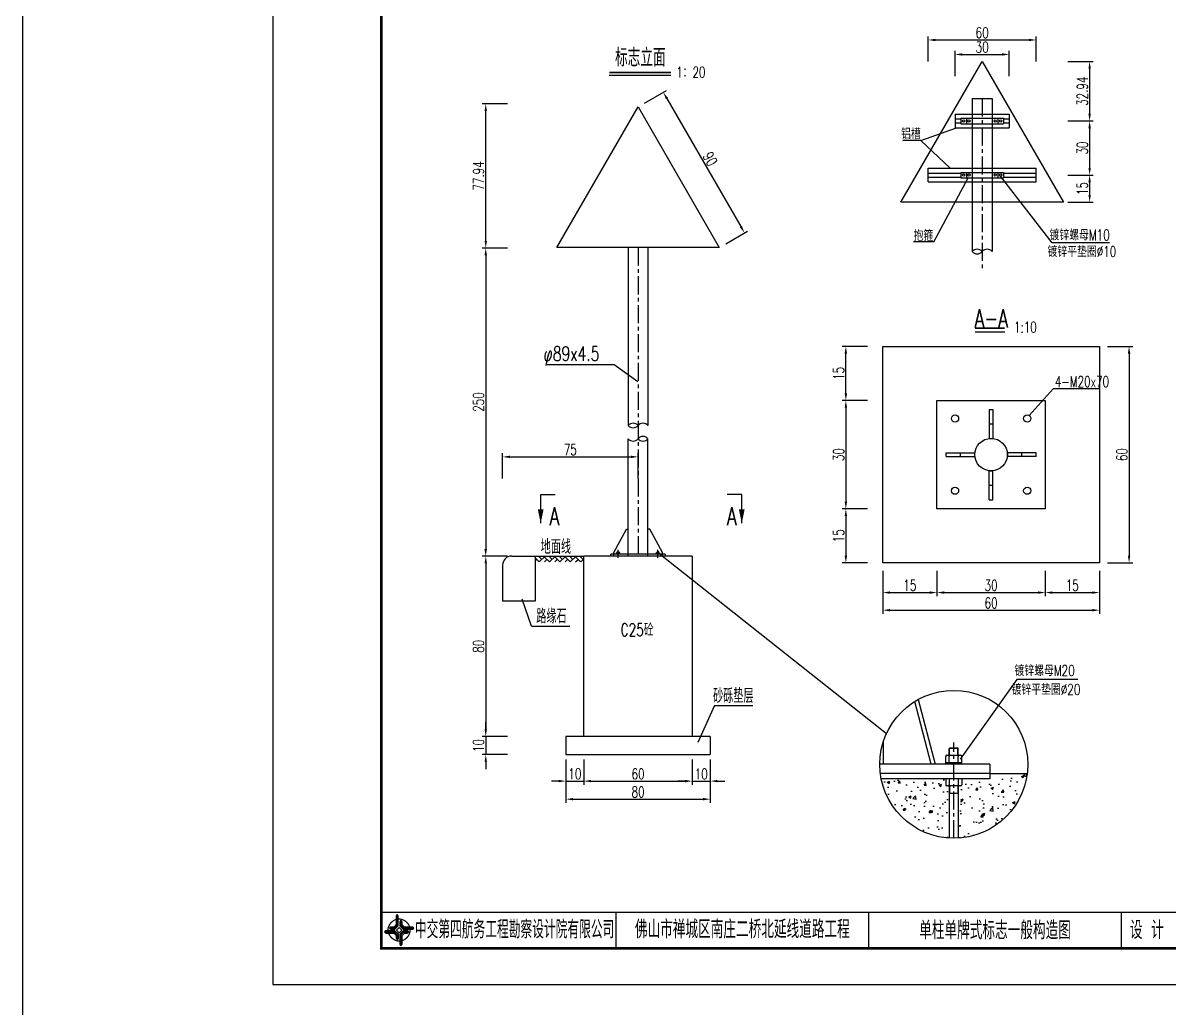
# Model space of a CAD drawing. Extents: x 3598 to 6562, y -9591 to -7828.
# Drawn here: x 3757.4 to 4074.8, y -9347.4 to -9074.4 of the extents above; entities that cross this region are included whole.
import ezdxf
from ezdxf.enums import TextEntityAlignment as Align

# ---------------------------------------------------------------- set-up
doc = ezdxf.new("R2010")
doc.units = 0
doc.header["$LTSCALE"] = 2
doc.header["$PDMODE"] = 32
doc.header["$PDSIZE"] = 0.3
doc.linetypes.add('CENTERX2', pattern=[4, 2.5, -0.5, 0.5, -0.5])
doc.layers.get('0').update_dxf_attribs({"linetype": 'CONTINUOUS'})
doc.layers.get('DEFPOINTS').update_dxf_attribs({"linetype": 'CONTINUOUS'})
for name, color, linetype in [('1', 3, 'CONTINUOUS'), ('3', 3, 'CONTINUOUS'), ('PP-COM', 7, 'CONTINUOUS'), ('中线', 2, 'CENTERX2'), ('图框', 7, 'CONTINUOUS'), ('尺寸', 2, 'CONTINUOUS'), ('尺寸标注', 4, 'CONTINUOUS'), ('文字', 7, 'CONTINUOUS'), ('文字字符', 7, 'CONTINUOUS'), ('文字符号', 2, 'CONTINUOUS'), ('结构', 7, 'CONTINUOUS'), ('结构2', 7, 'CONTINUOUS'), ('结构3', 1, 'CONTINUOUS'), ('钢筋', 1, 'CONTINUOUS')]:
    doc.layers.add(name, color=color, linetype=linetype)
doc.styles.get("Standard").update_dxf_attribs({"font": 'simplex1.shx', "width": 0.7, "bigfont": 'hztxt.shx'})
doc.dimstyles.new('1：10', dxfattribs={"dimtxt": 3, "dimasz": 2, "dimexe": 1, "dimexo": 1, "dimgap": 0.5, "dimtad": 1, "dimrnd": 0.0095, "dimdsep": 46, "dimtxsty": 'Standard', "dimcen": 0.05, "dimclrt": 256, "dimadec": 0, "dimazin": 0, "dimtfac": 1, "dimtix": 1, "dimtmove": 2, "dimatfit": 3, "dimfxl": 0, "dimtolj": 1, "dimtzin": 0, "dimarcsym": 0})
doc.dimstyles.new('1：20', dxfattribs={"dimtxt": 3, "dimasz": 2, "dimexe": 1, "dimexo": 1, "dimgap": 0.5, "dimtad": 1, "dimlfac": 2, "dimrnd": 0.0095, "dimdsep": 46, "dimtxsty": 'Standard', "dimcen": 0.09, "dimadec": 0, "dimazin": 0, "dimtfac": 1, "dimtix": 1, "dimtmove": 2, "dimatfit": 3, "dimfxl": 0, "dimtolj": 1, "dimtzin": 0, "dimarcsym": 0})
doc.dimstyles.new('比例1：200', dxfattribs={"dimtxt": 3, "dimasz": 2, "dimexe": 1, "dimexo": 1, "dimgap": 0.5, "dimtad": 1, "dimlfac": 2, "dimzin": 13, "dimdsep": 46, "dimtxsty": 'Standard', "dimcen": -0.09, "dimclrd": 256, "dimclre": 256, "dimclrt": 256, "dimaunit": 1, "dimadec": 0, "dimazin": 0, "dimtfac": 0.0005, "dimtix": 1, "dimtmove": 2, "dimatfit": 3, "dimfxl": 0, "dimtolj": 1, "dimtzin": 13, "dimarcsym": 0})

# ---------------------------------------------------------------- blocks, each defined once
blk = doc.blocks.new('series')
at = {"width": 0.75}
for tag, height, p in [('页码', 4, (-35, -19)), ('图名', 5, (-220, -282)), ('图号', 5, (-20, -282))]:
    blk.add_attdef(tag, text='', height=height, dxfattribs=at).set_placement(p, align=Align.MIDDLE_CENTER)
blk = doc.blocks.new('tb')
at = {"lineweight": -3}
h = blk.add_hatch(color=256, dxfattribs=at)
h.paths.add_polyline_path([(-1.23, -0.13), (-3.78, -0.14), (-4.14, -0.41), (-1.4, -0.44), (-0.56, -1.24), (-0.54, -2.62), (-0.27, -2.2), (-0.26, -1.06)])
h.paths.add_polyline_path([(0.13, -1.08), (0.14, -3.86), (0.41, -4.26), (0.44, -1.24), (1.25, -0.43), (2.66, -0.43), (2.26, -0.16), (1.07, -0.15)])
h.paths.add_polyline_path([(1.08, 0.3), (3.62, 0.3), (4.02, 0.56), (1.25, 0.57), (0.43, 1.39), (0.43, 2.8), (0.16, 2.41), (0.15, 1.24)])
h.paths.add_polyline_path([(-0.28, 1.21), (-0.28, 3.99), (-0.56, 4.39), (-0.57, 1.41), (-1.38, 0.6), (-2.74, 0.56), (-2.33, 0.3), (-1.2, 0.29)])
for p, q in [((-0.56, 4.39), (-0.57, 1.41)), ((-1.38, 0.6), (-2.74, 0.56)), ((-0.57, 1.41), (-1.38, 0.6)), ((0.43, 2.8), (0.43, 1.39)), ((0.43, 1.39), (1.25, 0.57)), ((1.25, 0.57), (4.02, 0.56)), ((-4.14, -0.41), (-1.4, -0.44)), ((-1.4, -0.44), (-0.56, -1.24)), ((-0.56, -1.24), (-0.54, -2.62)), ((0.41, -4.26), (0.44, -1.24)), ((0.44, -1.24), (1.25, -0.43)), ((1.25, -0.43), (2.66, -0.43))]:
    blk.add_line(p, q, dxfattribs=at)
at = {"lineweight": -3, "const_width": 0.35, "flags": 128}
for points in [[(-0.9, 3.02, 0.324167), (-3.16, -0.14)], [(2.88, 0.92, 0.324403), (-0.24, 3.15)], [(0.75, -2.86, 0.325418), (3.02, 0.26)], [(-2.98, -0.76, 0.322976), (0.14, -2.98)]]:
    blk.add_lwpolyline(points, format="xyb", dxfattribs=at)
at = {"lineweight": -3, "flags": 128}
for points in [[(-0.9, 3.99), (-0.9, 1.58), (-1.53, 0.91), (-2.34, 0.91), (-2.74, 0.56), (-2.33, 0.3), (-1.2, 0.29), (-0.28, 1.21), (-0.28, 3.99), (-0.56, 4.39)], [(-0.04, 0.77), (0.68, 0.04), (-0.04, -0.69), (-0.77, 0.05)], [(3.62, 0.92), (1.43, 0.92), (0.77, 1.54), (0.77, 2.38), (0.43, 2.8), (0.16, 2.41), (0.15, 1.24), (1.08, 0.3), (3.62, 0.3), (4.02, 0.56)], [(-3.73, -0.76), (-1.54, -0.76), (-0.89, -1.39), (-0.89, -2.21), (-0.54, -2.62), (-0.27, -2.2), (-0.26, -1.06), (-1.23, -0.13), (-3.78, -0.14), (-4.14, -0.41)], [(0.75, -3.85), (0.75, -1.43), (1.4, -0.78), (2.26, -0.78), (2.66, -0.43), (2.26, -0.16), (1.07, -0.15), (0.13, -1.08), (0.14, -3.86), (0.41, -4.26)]]:
    blk.add_lwpolyline(points, close=True, dxfattribs=at)
blk = doc.blocks.new('DIM')
blk.add_lwpolyline([(-1, -0.1, 0.2, 0, 0), (0, 0, 0, 0, 0)], format="xyseb")
blk = doc.blocks.new('*D430')
at = {"layer": 'DEFPOINTS', "color": 0, "linetype": 'Continuous'}
for p in [(3885.57, -9096.79), (3925.6, -9096.79), (3925.6, -9136.79)]:
    blk.add_point(p, dxfattribs=at)
at = {"layer": '尺寸标注', "color": 0, "linetype": 'Continuous', "lineweight": -2}
for p, q in [((3891.57, -9096.79), (3884.57, -9096.79)), ((3885.57, -9134.79), (3885.57, -9098.79)), ((3891.57, -9136.79), (3884.57, -9136.79))]:
    blk.add_line(p, q, dxfattribs=at)
at = {"layer": '尺寸标注', "color": 0, "linetype": 'Continuous'}
for points in [[(3885.24, -9098.79), (3885.9, -9098.79), (3885.57, -9096.79)], [(3885.24, -9134.79), (3885.9, -9134.79), (3885.57, -9136.79)]]:
    blk.add_solid(points, dxfattribs=at)
at = {"layer": '尺寸标注', "color": 0, "linetype": 'Continuous', "insert": (3883.57, -9116.79), "char_height": 3, "attachment_point": 5, "rotation": 90}
blk.add_mtext('\\A1;77.94', dxfattribs=at)
blk = doc.blocks.new('*D431')
at = {"layer": 'DEFPOINTS', "color": 0, "linetype": 'Continuous'}
for p in [(3925.6, -9136.79), (3885.57, -9222.12), (3925.6, -9222.12)]:
    blk.add_point(p, dxfattribs=at)
at = {"layer": '尺寸标注', "color": 0, "linetype": 'Continuous', "lineweight": -2}
for p, q in [((3891.57, -9136.79), (3884.57, -9136.79)), ((3885.57, -9138.79), (3885.57, -9220.12)), ((3891.57, -9222.12), (3884.57, -9222.12))]:
    blk.add_line(p, q, dxfattribs=at)
at = {"layer": '尺寸标注', "color": 0, "linetype": 'Continuous'}
for points in [[(3885.24, -9138.79), (3885.9, -9138.79), (3885.57, -9136.79)], [(3885.24, -9220.12), (3885.9, -9220.12), (3885.57, -9222.12)]]:
    blk.add_solid(points, dxfattribs=at)
at = {"layer": '尺寸标注', "color": 0, "linetype": 'Continuous', "insert": (3883.57, -9179.45), "char_height": 3, "attachment_point": 5, "rotation": 90}
blk.add_mtext('\\A1;250', dxfattribs=at)
blk = doc.blocks.new('*D432')
at = {"layer": 'DEFPOINTS', "color": 0, "linetype": 'Continuous'}
for p in [(3910.6, -9222.12), (3885.57, -9272.12), (3910.6, -9272.12)]:
    blk.add_point(p, dxfattribs=at)
at = {"layer": '尺寸标注', "color": 0, "linetype": 'Continuous', "lineweight": -2}
for p, q in [((3891.57, -9222.12), (3884.57, -9222.12)), ((3885.57, -9224.12), (3885.57, -9270.12)), ((3891.57, -9272.12), (3884.57, -9272.12))]:
    blk.add_line(p, q, dxfattribs=at)
at = {"layer": '尺寸标注', "color": 0, "linetype": 'Continuous'}
for points in [[(3885.24, -9224.12), (3885.9, -9224.12), (3885.57, -9222.12)], [(3885.24, -9270.12), (3885.9, -9270.12), (3885.57, -9272.12)]]:
    blk.add_solid(points, dxfattribs=at)
at = {"layer": '尺寸标注', "color": 0, "linetype": 'Continuous', "insert": (3883.57, -9247.12), "char_height": 3, "attachment_point": 5, "rotation": 90}
blk.add_mtext('\\A1;80', dxfattribs=at)
blk = doc.blocks.new('*D433')
at = {"layer": 'DEFPOINTS', "color": 0, "linetype": 'Continuous'}
for p in [(3905.6, -9272.12), (3885.57, -9277.12), (3905.6, -9277.12)]:
    blk.add_point(p, dxfattribs=at)
at = {"layer": '尺寸标注', "color": 0, "linetype": 'Continuous', "lineweight": -2}
for p, q in [((3885.57, -9270.12), (3885.57, -9268.12)), ((3891.57, -9272.12), (3884.57, -9272.12)), ((3885.57, -9272.12), (3885.57, -9277.12)), ((3891.57, -9277.12), (3884.57, -9277.12)), ((3885.57, -9279.12), (3885.57, -9281.12))]:
    blk.add_line(p, q, dxfattribs=at)
at = {"layer": '尺寸标注', "color": 0, "linetype": 'Continuous'}
for points in [[(3885.24, -9270.12), (3885.9, -9270.12), (3885.57, -9272.12)], [(3885.24, -9279.12), (3885.9, -9279.12), (3885.57, -9277.12)]]:
    blk.add_solid(points, dxfattribs=at)
at = {"layer": '尺寸标注', "color": 0, "linetype": 'Continuous', "insert": (3883.57, -9274.62), "char_height": 3, "attachment_point": 5, "rotation": 90}
blk.add_mtext('\\A1;10', dxfattribs=at)
blk = doc.blocks.new('*D434')
at = {"layer": 'DEFPOINTS', "color": 0, "linetype": 'Continuous'}
for p in [(3912.75, -9272.12), (3942.75, -9272.12), (3942.75, -9284.48)]:
    blk.add_point(p, dxfattribs=at)
at = {"layer": '尺寸标注', "color": 0, "linetype": 'Continuous', "lineweight": -2}
for p, q in [((3912.75, -9278.48), (3912.75, -9285.48)), ((3942.75, -9278.48), (3942.75, -9285.48)), ((3914.75, -9284.48), (3940.75, -9284.48))]:
    blk.add_line(p, q, dxfattribs=at)
at = {"layer": '尺寸标注', "color": 0, "linetype": 'Continuous'}
for points in [[(3914.75, -9284.14), (3914.75, -9284.81), (3912.75, -9284.48)], [(3940.75, -9284.14), (3940.75, -9284.81), (3942.75, -9284.48)]]:
    blk.add_solid(points, dxfattribs=at)
at = {"layer": '尺寸标注', "color": 0, "linetype": 'Continuous', "insert": (3927.75, -9282.48), "char_height": 3, "attachment_point": 5}
blk.add_mtext('\\A1;60', dxfattribs=at)
blk = doc.blocks.new('*D435')
at = {"layer": 'DEFPOINTS', "color": 0, "linetype": 'Continuous'}
for p in [(3907.75, -9272.12), (3912.75, -9272.12), (3912.75, -9284.47)]:
    blk.add_point(p, dxfattribs=at)
at = {"layer": '尺寸标注', "color": 0, "linetype": 'Continuous', "lineweight": -2}
for p, q in [((3907.75, -9278.47), (3907.75, -9285.47)), ((3912.75, -9278.47), (3912.75, -9285.47)), ((3905.75, -9284.47), (3903.75, -9284.47)), ((3907.75, -9284.47), (3912.75, -9284.47)), ((3914.75, -9284.47), (3916.75, -9284.47))]:
    blk.add_line(p, q, dxfattribs=at)
at = {"layer": '尺寸标注', "color": 0, "linetype": 'Continuous'}
for points in [[(3905.75, -9284.14), (3905.75, -9284.8), (3907.75, -9284.47)], [(3914.75, -9284.14), (3914.75, -9284.8), (3912.75, -9284.47)]]:
    blk.add_solid(points, dxfattribs=at)
at = {"layer": '尺寸标注', "color": 0, "linetype": 'Continuous', "insert": (3910.25, -9282.47), "char_height": 3, "attachment_point": 5}
blk.add_mtext('\\A1;10', dxfattribs=at)
blk = doc.blocks.new('*D436')
at = {"layer": 'DEFPOINTS', "color": 0, "linetype": 'Continuous'}
for p in [(3942.75, -9272.12), (3947.75, -9272.12), (3947.75, -9284.48)]:
    blk.add_point(p, dxfattribs=at)
at = {"layer": '尺寸标注', "color": 0, "linetype": 'Continuous', "lineweight": -2}
for p, q in [((3942.75, -9278.48), (3942.75, -9285.48)), ((3947.75, -9278.48), (3947.75, -9285.48)), ((3940.75, -9284.48), (3938.75, -9284.48)), ((3942.75, -9284.48), (3947.75, -9284.48)), ((3949.75, -9284.48), (3951.75, -9284.48))]:
    blk.add_line(p, q, dxfattribs=at)
at = {"layer": '尺寸标注', "color": 0, "linetype": 'Continuous'}
for points in [[(3940.75, -9284.14), (3940.75, -9284.81), (3942.75, -9284.48)], [(3949.75, -9284.14), (3949.75, -9284.81), (3947.75, -9284.48)]]:
    blk.add_solid(points, dxfattribs=at)
at = {"layer": '尺寸标注', "color": 0, "linetype": 'Continuous', "insert": (3945.25, -9282.48), "char_height": 3, "attachment_point": 5}
blk.add_mtext('\\A1;10', dxfattribs=at)
blk = doc.blocks.new('*D437')
at = {"layer": 'DEFPOINTS', "color": 0, "linetype": 'Continuous'}
for p in [(3907.75, -9277.12), (3947.75, -9277.12), (3947.75, -9289.48)]:
    blk.add_point(p, dxfattribs=at)
at = {"layer": '尺寸标注', "color": 0, "linetype": 'Continuous', "lineweight": -2}
for p, q in [((3907.75, -9283.48), (3907.75, -9290.48)), ((3947.75, -9283.48), (3947.75, -9290.48)), ((3909.75, -9289.48), (3945.75, -9289.48))]:
    blk.add_line(p, q, dxfattribs=at)
at = {"layer": '尺寸标注', "color": 0, "linetype": 'Continuous'}
for points in [[(3909.75, -9289.15), (3909.75, -9289.81), (3907.75, -9289.48)], [(3945.75, -9289.15), (3945.75, -9289.81), (3947.75, -9289.48)]]:
    blk.add_solid(points, dxfattribs=at)
at = {"layer": '尺寸标注', "color": 0, "linetype": 'Continuous', "insert": (3927.75, -9287.48), "char_height": 3, "attachment_point": 5}
blk.add_mtext('\\A1;80', dxfattribs=at)
blk = doc.blocks.new('*D438')
at = {"layer": 'DEFPOINTS', "color": 0, "linetype": 'Continuous'}
for p in [(3927.75, -9097.63), (3957.23, -9132.57), (3950.25, -9136.6)]:
    blk.add_point(p, dxfattribs=at)
at = {"layer": '尺寸标注', "color": 0, "linetype": 'Continuous', "lineweight": -2}
for p, q in [((3929.54, -9096.6), (3935.6, -9093.1)), ((3935.73, -9095.33), (3956.23, -9130.84)), ((3952.04, -9135.57), (3958.1, -9132.07))]:
    blk.add_line(p, q, dxfattribs=at)
at = {"layer": '尺寸标注', "color": 0, "linetype": 'Continuous'}
for points in [[(3936.02, -9095.16), (3935.45, -9095.5), (3934.73, -9093.6)], [(3956.52, -9130.67), (3955.95, -9131), (3957.23, -9132.57)]]:
    blk.add_solid(points, dxfattribs=at)
at = {"layer": '尺寸标注', "color": 0, "linetype": 'Continuous', "insert": (3947.72, -9112.08), "char_height": 3, "attachment_point": 5, "rotation": 300}
blk.add_mtext('\\A1;90', dxfattribs=at)
blk = doc.blocks.new('*D439')
at = {"layer": 'DEFPOINTS', "color": 0, "linetype": 'Continuous'}
for p in [(4030.56, -9083.12), (4015.56, -9099.66), (4030.56, -9099.66)]:
    blk.add_point(p, dxfattribs=at)
at = {"layer": '尺寸标注', "color": 0, "linetype": 'Continuous', "lineweight": -2}
for p, q in [((4015.56, -9089.12), (4015.56, -9082.12)), ((4030.56, -9089.12), (4030.56, -9082.12)), ((4017.56, -9083.12), (4028.56, -9083.12))]:
    blk.add_line(p, q, dxfattribs=at)
at = {"layer": '尺寸标注', "color": 0, "linetype": 'Continuous'}
for points in [[(4017.56, -9082.79), (4017.56, -9083.45), (4015.56, -9083.12)], [(4028.56, -9082.79), (4028.56, -9083.45), (4030.56, -9083.12)]]:
    blk.add_solid(points, dxfattribs=at)
at = {"layer": '尺寸标注', "color": 0, "linetype": 'Continuous', "insert": (4023.06, -9081.12), "char_height": 3, "attachment_point": 5}
blk.add_mtext('\\A1;30', dxfattribs=at)
blk = doc.blocks.new('*D440')
at = {"layer": 'DEFPOINTS', "color": 0, "linetype": 'Continuous'}
for p in [(4038.06, -9079.11), (4008.06, -9114.66), (4038.06, -9114.66)]:
    blk.add_point(p, dxfattribs=at)
at = {"layer": '尺寸标注', "color": 0, "linetype": 'Continuous', "lineweight": -2}
for p, q in [((4008.06, -9085.11), (4008.06, -9078.11)), ((4010.06, -9079.11), (4036.06, -9079.11)), ((4038.06, -9085.11), (4038.06, -9078.11))]:
    blk.add_line(p, q, dxfattribs=at)
at = {"layer": '尺寸标注', "color": 0, "linetype": 'Continuous'}
for points in [[(4010.06, -9078.78), (4010.06, -9079.44), (4008.06, -9079.11)], [(4036.06, -9078.78), (4036.06, -9079.44), (4038.06, -9079.11)]]:
    blk.add_solid(points, dxfattribs=at)
at = {"layer": '尺寸标注', "color": 0, "linetype": 'Continuous', "insert": (4023.06, -9077.11), "char_height": 3, "attachment_point": 5}
blk.add_mtext('\\A1;60', dxfattribs=at)
blk = doc.blocks.new('*D441')
at = {"layer": 'DEFPOINTS', "color": 0, "linetype": 'Continuous'}
for p in [(4023.06, -9085.08), (4023.06, -9101.55), (4052.82, -9101.55)]:
    blk.add_point(p, dxfattribs=at)
at = {"layer": '尺寸标注', "color": 0, "linetype": 'Continuous', "lineweight": -2}
for p, q in [((4046.82, -9085.08), (4053.82, -9085.08)), ((4052.82, -9087.08), (4052.82, -9099.55)), ((4046.82, -9101.55), (4053.82, -9101.55))]:
    blk.add_line(p, q, dxfattribs=at)
at = {"layer": '尺寸标注', "color": 0, "linetype": 'Continuous'}
for points in [[(4052.49, -9087.08), (4053.16, -9087.08), (4052.82, -9085.08)], [(4052.49, -9099.55), (4053.16, -9099.55), (4052.82, -9101.55)]]:
    blk.add_solid(points, dxfattribs=at)
at = {"layer": '尺寸标注', "color": 0, "linetype": 'Continuous', "insert": (4050.82, -9093.32), "char_height": 3, "attachment_point": 5, "rotation": 90}
blk.add_mtext('\\A1;32.94', dxfattribs=at)
blk = doc.blocks.new('*D442')
at = {"layer": 'DEFPOINTS', "color": 0, "linetype": 'Continuous'}
for p in [(4045.56, -9101.55), (4045.56, -9116.55), (4052.82, -9116.55)]:
    blk.add_point(p, dxfattribs=at)
at = {"layer": '尺寸标注', "color": 0, "linetype": 'Continuous', "lineweight": -2}
for p, q in [((4046.82, -9101.55), (4053.82, -9101.55)), ((4052.82, -9103.55), (4052.82, -9114.55)), ((4046.82, -9116.55), (4053.82, -9116.55))]:
    blk.add_line(p, q, dxfattribs=at)
at = {"layer": '尺寸标注', "color": 0, "linetype": 'Continuous'}
for points in [[(4052.49, -9103.55), (4053.16, -9103.55), (4052.82, -9101.55)], [(4052.49, -9114.55), (4053.16, -9114.55), (4052.82, -9116.55)]]:
    blk.add_solid(points, dxfattribs=at)
at = {"layer": '尺寸标注', "color": 0, "linetype": 'Continuous', "insert": (4050.82, -9109.05), "char_height": 3, "attachment_point": 5, "rotation": 90}
blk.add_mtext('\\A1;30', dxfattribs=at)
blk = doc.blocks.new('*D443')
at = {"layer": 'DEFPOINTS', "color": 0, "linetype": 'Continuous'}
for p in [(4045.56, -9116.55), (4045.56, -9124.05), (4052.82, -9124.05)]:
    blk.add_point(p, dxfattribs=at)
at = {"layer": '尺寸标注', "color": 0, "linetype": 'Continuous', "lineweight": -2}
for p, q in [((4046.82, -9116.55), (4053.82, -9116.55)), ((4052.82, -9118.55), (4052.82, -9122.05)), ((4046.82, -9124.05), (4053.82, -9124.05))]:
    blk.add_line(p, q, dxfattribs=at)
at = {"layer": '尺寸标注', "color": 0, "linetype": 'Continuous'}
for points in [[(4052.49, -9118.55), (4053.16, -9118.55), (4052.82, -9116.55)], [(4052.49, -9122.05), (4053.16, -9122.05), (4052.82, -9124.05)]]:
    blk.add_solid(points, dxfattribs=at)
at = {"layer": '尺寸标注', "color": 0, "linetype": 'Continuous', "insert": (4050.82, -9120.3), "char_height": 3, "attachment_point": 5, "rotation": 90}
blk.add_mtext('\\A1;15', dxfattribs=at)
blk = doc.blocks.new('*D444')
at = {"layer": 'DEFPOINTS', "color": 0, "linetype": 'Continuous'}
for p in [(3985.31, -9164.01), (4010.54, -9164.01), (4010.54, -9179.01)]:
    blk.add_point(p, dxfattribs=at)
at = {"layer": '尺寸标注', "color": 0, "linetype": 'Continuous', "lineweight": -2}
for p, q in [((3991.31, -9164.01), (3984.31, -9164.01)), ((3985.31, -9177.01), (3985.31, -9166.01)), ((3991.31, -9179.01), (3984.31, -9179.01))]:
    blk.add_line(p, q, dxfattribs=at)
at = {"layer": '尺寸标注', "color": 0, "linetype": 'Continuous'}
for points in [[(3984.97, -9166.01), (3985.64, -9166.01), (3985.31, -9164.01)], [(3984.97, -9177.01), (3985.64, -9177.01), (3985.31, -9179.01)]]:
    blk.add_solid(points, dxfattribs=at)
at = {"layer": '尺寸标注', "linetype": 'Continuous', "insert": (3983.31, -9171.51), "char_height": 3, "attachment_point": 5, "rotation": 90}
blk.add_mtext('\\A1;15', dxfattribs=at)
blk = doc.blocks.new('*D445')
at = {"layer": 'DEFPOINTS', "color": 0, "linetype": 'Continuous'}
for p in [(4010.54, -9179.01), (3985.31, -9209.01), (4010.54, -9209.01)]:
    blk.add_point(p, dxfattribs=at)
at = {"layer": '尺寸标注', "color": 0, "linetype": 'Continuous', "lineweight": -2}
for p, q in [((3991.31, -9179.01), (3984.31, -9179.01)), ((3985.31, -9181.01), (3985.31, -9207.01)), ((3991.31, -9209.01), (3984.31, -9209.01))]:
    blk.add_line(p, q, dxfattribs=at)
at = {"layer": '尺寸标注', "color": 0, "linetype": 'Continuous'}
for points in [[(3984.97, -9181.01), (3985.64, -9181.01), (3985.31, -9179.01)], [(3984.97, -9207.01), (3985.64, -9207.01), (3985.31, -9209.01)]]:
    blk.add_solid(points, dxfattribs=at)
at = {"layer": '尺寸标注', "linetype": 'Continuous', "insert": (3983.31, -9194.01), "char_height": 3, "attachment_point": 5, "rotation": 90}
blk.add_mtext('\\A1;30', dxfattribs=at)
blk = doc.blocks.new('*D446')
at = {"layer": 'DEFPOINTS', "color": 0, "linetype": 'Continuous'}
for p in [(4010.54, -9209.01), (3985.31, -9224.01), (4010.54, -9224.01)]:
    blk.add_point(p, dxfattribs=at)
at = {"layer": '尺寸标注', "color": 0, "linetype": 'Continuous', "lineweight": -2}
for p, q in [((3991.31, -9209.01), (3984.31, -9209.01)), ((3985.31, -9211.01), (3985.31, -9222.01)), ((3991.31, -9224.01), (3984.31, -9224.01))]:
    blk.add_line(p, q, dxfattribs=at)
at = {"layer": '尺寸标注', "color": 0, "linetype": 'Continuous'}
for points in [[(3984.97, -9211.01), (3985.64, -9211.01), (3985.31, -9209.01)], [(3984.97, -9222.01), (3985.64, -9222.01), (3985.31, -9224.01)]]:
    blk.add_solid(points, dxfattribs=at)
at = {"layer": '尺寸标注', "linetype": 'Continuous', "insert": (3983.31, -9216.51), "char_height": 3, "attachment_point": 5, "rotation": 90}
blk.add_mtext('\\A1;15', dxfattribs=at)
blk = doc.blocks.new('*D447')
at = {"layer": 'DEFPOINTS', "color": 0, "linetype": 'Continuous'}
for p in [(4055.54, -9164.01), (4055.54, -9224.01), (4063.75, -9224.01)]:
    blk.add_point(p, dxfattribs=at)
at = {"layer": '尺寸标注', "color": 0, "linetype": 'Continuous', "lineweight": -2}
for p, q in [((4057.75, -9164.01), (4064.75, -9164.01)), ((4063.75, -9166.01), (4063.75, -9222.01)), ((4057.75, -9224.01), (4064.75, -9224.01))]:
    blk.add_line(p, q, dxfattribs=at)
at = {"layer": '尺寸标注', "color": 0, "linetype": 'Continuous'}
for points in [[(4063.42, -9166.01), (4064.09, -9166.01), (4063.75, -9164.01)], [(4063.42, -9222.01), (4064.09, -9222.01), (4063.75, -9224.01)]]:
    blk.add_solid(points, dxfattribs=at)
at = {"layer": '尺寸标注', "linetype": 'Continuous', "insert": (4061.75, -9194.01), "char_height": 3, "attachment_point": 5, "rotation": 90}
blk.add_mtext('\\A1;60', dxfattribs=at)
blk = doc.blocks.new('*D448')
at = {"layer": 'DEFPOINTS', "color": 0, "linetype": 'Continuous'}
for p in [(4010.54, -9209.01), (3995.54, -9224.01), (4010.54, -9232.23)]:
    blk.add_point(p, dxfattribs=at)
at = {"layer": '尺寸标注', "color": 0, "linetype": 'Continuous', "lineweight": -2}
for p, q in [((3995.54, -9226.23), (3995.54, -9233.23)), ((4010.54, -9226.23), (4010.54, -9233.23)), ((3997.54, -9232.23), (4008.54, -9232.23))]:
    blk.add_line(p, q, dxfattribs=at)
at = {"layer": '尺寸标注', "color": 0, "linetype": 'Continuous'}
for points in [[(3997.54, -9231.9), (3997.54, -9232.57), (3995.54, -9232.23)], [(4008.54, -9231.9), (4008.54, -9232.57), (4010.54, -9232.23)]]:
    blk.add_solid(points, dxfattribs=at)
at = {"layer": '尺寸标注', "linetype": 'Continuous', "insert": (4003.04, -9230.23), "char_height": 3, "attachment_point": 5}
blk.add_mtext('\\A1;15', dxfattribs=at)
blk = doc.blocks.new('*D449')
at = {"layer": 'DEFPOINTS', "color": 0, "linetype": 'Continuous'}
for p in [(4010.54, -9209.01), (4040.54, -9209.01), (4040.54, -9232.23)]:
    blk.add_point(p, dxfattribs=at)
at = {"layer": '尺寸标注', "color": 0, "linetype": 'Continuous', "lineweight": -2}
for p, q in [((4010.54, -9226.23), (4010.54, -9233.23)), ((4040.54, -9226.23), (4040.54, -9233.23)), ((4012.54, -9232.23), (4038.54, -9232.23))]:
    blk.add_line(p, q, dxfattribs=at)
at = {"layer": '尺寸标注', "color": 0, "linetype": 'Continuous'}
for points in [[(4012.54, -9231.9), (4012.54, -9232.57), (4010.54, -9232.23)], [(4038.54, -9231.9), (4038.54, -9232.57), (4040.54, -9232.23)]]:
    blk.add_solid(points, dxfattribs=at)
at = {"layer": '尺寸标注', "linetype": 'Continuous', "insert": (4025.54, -9230.23), "char_height": 3, "attachment_point": 5}
blk.add_mtext('\\A1;30', dxfattribs=at)
blk = doc.blocks.new('*D450')
at = {"layer": 'DEFPOINTS', "color": 0, "linetype": 'Continuous'}
for p in [(4040.54, -9209.01), (4055.54, -9209.01), (4055.54, -9232.23)]:
    blk.add_point(p, dxfattribs=at)
at = {"layer": '尺寸标注', "color": 0, "linetype": 'Continuous', "lineweight": -2}
for p, q in [((4040.54, -9226.23), (4040.54, -9233.23)), ((4055.54, -9226.23), (4055.54, -9233.23)), ((4042.54, -9232.23), (4053.54, -9232.23))]:
    blk.add_line(p, q, dxfattribs=at)
at = {"layer": '尺寸标注', "color": 0, "linetype": 'Continuous'}
for points in [[(4042.54, -9231.9), (4042.54, -9232.57), (4040.54, -9232.23)], [(4053.54, -9231.9), (4053.54, -9232.57), (4055.54, -9232.23)]]:
    blk.add_solid(points, dxfattribs=at)
at = {"layer": '尺寸标注', "linetype": 'Continuous', "insert": (4048.04, -9230.23), "char_height": 3, "attachment_point": 5}
blk.add_mtext('\\A1;15', dxfattribs=at)
blk = doc.blocks.new('*D451')
at = {"layer": 'DEFPOINTS', "color": 0, "linetype": 'Continuous'}
for p in [(3995.54, -9224.01), (4055.54, -9224.01), (4055.54, -9237.12)]:
    blk.add_point(p, dxfattribs=at)
at = {"layer": '尺寸标注', "color": 0, "linetype": 'Continuous', "lineweight": -2}
for p, q in [((3995.54, -9231.12), (3995.54, -9238.12)), ((4055.54, -9231.12), (4055.54, -9238.12)), ((3997.54, -9237.12), (4053.54, -9237.12))]:
    blk.add_line(p, q, dxfattribs=at)
at = {"layer": '尺寸标注', "color": 0, "linetype": 'Continuous'}
for points in [[(3997.54, -9236.78), (3997.54, -9237.45), (3995.54, -9237.12)], [(4053.54, -9236.78), (4053.54, -9237.45), (4055.54, -9237.12)]]:
    blk.add_solid(points, dxfattribs=at)
at = {"layer": '尺寸标注', "linetype": 'Continuous', "insert": (4025.54, -9235.12), "char_height": 3, "attachment_point": 5}
blk.add_mtext('\\A1;60', dxfattribs=at)
blk = doc.blocks.new('*D411')
at = {"layer": 'DEFPOINTS', "color": 0, "linetype": 'Continuous'}
for p in [(3927.75, -9194.63), (5311.23, -9206.1), (5343.1, -9206.1), (3890.25, -9207.12), (3927.75, -9207.12), (5311.23, -9226.1)]:
    blk.add_point(p, dxfattribs=at)
at = {"layer": '尺寸标注', "linetype": 'Continuous', "lineweight": -2}
for p, q in [((3890.25, -9200.63), (3890.25, -9193.63)), ((3892.25, -9194.63), (3925.75, -9194.63)), ((3927.75, -9200.63), (3927.75, -9193.63)), ((5337.1, -9206.1), (5344.1, -9206.1)), ((5343.1, -9224.1), (5343.1, -9208.1)), ((5337.1, -9226.1), (5344.1, -9226.1))]:
    blk.add_line(p, q, dxfattribs=at)
at = {"layer": '尺寸标注', "linetype": 'Continuous'}
for points in [[(3892.25, -9194.29), (3892.25, -9194.96), (3890.25, -9194.63)], [(3925.75, -9194.29), (3925.75, -9194.96), (3927.75, -9194.63)], [(5342.76, -9208.1), (5343.43, -9208.1), (5343.1, -9206.1)], [(5342.76, -9224.1), (5343.43, -9224.1), (5343.1, -9226.1)]]:
    blk.add_solid(points, dxfattribs=at)
at = {"layer": '尺寸标注', "linetype": 'Continuous', "insert": (3909, -9192.63), "char_height": 3, "attachment_point": 5}
blk.add_mtext('\\A1;75', dxfattribs=at)
at = {"layer": '尺寸标注', "linetype": 'Continuous', "insert": (5341.1, -9216.1), "char_height": 3, "attachment_point": 5, "rotation": 90}
blk.add_mtext('\\A1;40', dxfattribs=at)
blk = doc.blocks.new('123')
at = {"layer": '图框'}
blk.add_lwpolyline([(4246.63, -9340.83), (4246.63, -9043.83), (3826.63, -9043.83), (3826.63, -9340.83)], close=True, dxfattribs=at)

msp = doc.modelspace()

# ---------------------------------------------------------------- hatches: boundary and pattern name
at = {"layer": '尺寸标注', "linetype": 'Continuous'}
h = msp.add_hatch(dxfattribs=at)
h.set_pattern_fill('AR-HBONE', color=8, scale=0.01, style=0)
h.set_pattern_definition([(45, (-1266.5317, 9.39), (1e-16, 1.43684098), [3.048, -1.016]), (135, (-1265.8133, 10.1084), (1e-16, 1.43684098), [3.048, -1.016])])
h.paths.add_polyline_path([(3899.2492, -9222.1188), (3899.2492, -9223.7362), (3912.7492, -9223.7362), (3912.7492, -9222.1188)])
at = {"layer": '尺寸标注'}
h = msp.add_hatch(dxfattribs=at)
h.set_pattern_fill('AR-CONC', color=256, style=0)
h.set_pattern_definition([(50, (2171.902, -9398.897), (7.172602, -0.627521), [0.75, -8.25]), (355, (2171.902, -9398.897), (-1.387513, 7.52192), [0.6, -6.6]), (100.4514, (2172.5, -9398.949), (5.785094, 6.894395), [0.637402, -7.01142]), (46.1842, (2171.902, -9396.897), (10.67241, -1.65519), [1.125, -12.375]), (96.6356, (2172.791, -9397.035), (9.346627, 9.74118), [0.9561, -10.51713]), (351.1842, (2171.902, -9396.897), (9.34662, 9.741186), [0.9, -9.9]), (21, (2172.902, -9397.397), (5.96907, -4.026189), [0.75, -8.25]), (326, (2172.902, -9397.397), (2.433153, 7.2515), [0.6, -6.6]), (71.4514, (2173.3995, -9397.7325), (8.402226, 3.225305), [0.637402, -7.01142]), (37.5, (2171.902, -9398.897), (0.1215986, 3.3289385), [0, -6.52, 0, -6.7, 0, -6.625]), (7.5, (2171.902, -9398.897), (2.6306954, 3.944117), [0, -3.82, 0, -6.37, 0, -2.525]), (327.5, (2169.672, -9398.897), (5.3382244, -0.2255487), [0, -2.5, 0, -7.8, 0, -10.35]), (317.5, (2168.672, -9398.897), (5.831862, 1.00105), [0, -3.25, 0, -5.18, 0, -7.35])])
h.paths.add_polyline_path([(3995.1005, -9283.8211, 0.34067024), (4013.9529, -9300.2794), (4013.9529, -9285.8211), (4013.2529, -9285.8211, -0.41421356), (4012.9529, -9285.5211), (4012.9529, -9283.8211)])
h.paths.add_polyline_path([(4017.4529, -9283.8211), (4017.4529, -9285.5211, -0.41421356), (4017.1529, -9285.8211), (4016.4529, -9285.8211), (4016.4529, -9300.2794, 0.36148997), (4035.5463, -9282.3211), (4025.2029, -9282.3211), (4025.2029, -9283.8211)])

# ---------------------------------------------------------------- linework, layer by layer
at = {"color": 7, "linetype": 'Continuous'}
for p, q in [((4025.0441, -9181.5054), (4026.0441, -9181.5054)), ((4025.0441, -9181.5054), (4025.0441, -9189.5054)), ((4026.0441, -9181.5054), (4026.0441, -9189.5054)), ((4025.0441, -9185.5054), (4026.0441, -9185.5054)), ((4025.0441, -9189.5054), (4026.0441, -9189.5054)), ((4013.0441, -9194.5054), (4013.0441, -9193.5054)), ((4013.0441, -9193.5054), (4021.0441, -9193.5054)), ((4017.0441, -9194.5054), (4017.0441, -9193.5054)), ((4021.0441, -9194.5054), (4021.0441, -9193.5054)), ((4030.0441, -9194.5054), (4030.0441, -9193.5054)), ((4038.0441, -9193.5054), (4030.0441, -9193.5054)), ((4034.0441, -9194.5054), (4034.0441, -9193.5054)), ((4038.0441, -9194.5054), (4038.0441, -9193.5054)), ((4013.0441, -9194.5054), (4021.0441, -9194.5054)), ((4038.0441, -9194.5054), (4030.0441, -9194.5054)), ((4025.0441, -9198.5054), (4026.0441, -9198.5054)), ((4025.0441, -9206.5054), (4025.0441, -9198.5054)), ((4026.0441, -9206.5054), (4026.0441, -9198.5054)), ((4025.0441, -9202.5054), (4026.0441, -9202.5054)), ((4025.0441, -9206.5054), (4026.0441, -9206.5054))]:
    msp.add_line(p, q, dxfattribs=at)
for p, q in [((3921.7992, -9221.6188), (3921.7992, -9221.2188)), ((3921.9992, -9221.5188), (3921.9992, -9220.9188)), ((3922.4992, -9221.5188), (3922.4992, -9220.9188)), ((3922.6992, -9221.6188), (3922.6992, -9221.2188)), ((3932.7992, -9221.6188), (3932.7992, -9221.2188)), ((3932.9992, -9221.5188), (3932.9992, -9220.9188)), ((3933.4992, -9221.5188), (3933.4992, -9220.9188)), ((3933.6992, -9221.6188), (3933.6992, -9221.2188))]:
    msp.add_line(p, q)
msp.add_circle((4025.5441, -9194.0054), 4.5, dxfattribs=at)
at = {"layer": '1', "color": 1, "linetype": 'Continuous'}
for p, q in [((3892.7492, -9222.1188), (3899.2492, -9222.1188)), ((3899.2492, -9222.1188), (3899.2492, -9234.6188)), ((3890.2492, -9224.6188), (3890.2492, -9234.6188)), ((3899.2492, -9234.6188), (3890.2492, -9234.6188))]:
    msp.add_line(p, q, dxfattribs=at)
msp.add_arc((3892.7492, -9224.6188), 2.5, 90, 180, dxfattribs=at)
at = {"layer": 'PP-COM'}
for centre in [(4015.5441, -9184.0054), (4035.5441, -9184.0054), (4015.5441, -9204.0054), (4035.5441, -9204.0054)]:
    msp.add_circle(centre, 1, dxfattribs=at)
at = {"layer": '中线'}
for p, q in [((4023.0604, -9095.3544), (4023.0604, -9142.6467)), ((3927.7492, -9136.6006), (3927.7492, -9222.1188)), ((3922.2492, -9222.6188), (3922.2492, -9220.4188)), ((3933.2492, -9222.6188), (3933.2492, -9220.4188)), ((4015.2029, -9300.3176), (4015.2029, -9273.8211))]:
    msp.add_line(p, q, dxfattribs=at)
at = {"layer": '图框'}
for points, const_width in [([(4236.6307, -9053.8303), (3856.6307, -9053.8303), (3856.6307, -9330.8303), (4236.6307, -9330.8303), (4236.6307, -9053.8303)], 0.7), ([(3856.6307, -9320.8303), (4236.6307, -9320.8303)], 0.4), ([(3921.6307, -9320.8303), (3921.6307, -9330.8303)], 0.4), ([(3991.6307, -9330.8303), (3991.6307, -9320.8303)], 0.4), ([(4061.6307, -9330.8303), (4061.6307, -9320.8303)], 0.4)]:
    msp.add_lwpolyline(points, dxfattribs=dict(at, const_width=const_width))
at = {"layer": '尺寸', "color": 0, "linetype": 'Continuous'}
for p, q in [((3900.7817, -9213.0332), (3900.7817, -9205.0332)), ((3900.7817, -9205.0332), (3904.7817, -9205.0332)), ((3956.4779, -9205.0332), (3952.4779, -9205.0332)), ((3956.4779, -9213.0332), (3956.4779, -9205.0332))]:
    msp.add_line(p, q, dxfattribs=at)
for points in [[(3900.3883, -9209.1652, 0.8, 0, 0), (3900.7817, -9213.0332, 0, 0, 0)], [(3901.1752, -9209.1652, 0.8, 0, 0), (3900.7817, -9213.0332, 0, 0, 0)], [(3956.0844, -9209.1652, 0.8, 0, 0), (3956.4779, -9213.0332, 0, 0, 0)], [(3956.8713, -9209.1652, 0.8, 0, 0), (3956.4779, -9213.0332, 0, 0, 0)]]:
    msp.add_lwpolyline(points, format="xyseb", dxfattribs=at)
at = {"layer": '尺寸标注', "color": 7, "linetype": 'Continuous'}
for p, q in [((3919.7521, -9088.8356), (3936.8591, -9088.8356)), ((3899.2492, -9222.1188), (3912.7492, -9222.1188))]:
    msp.add_line(p, q, dxfattribs=at)
at = {"layer": '尺寸标注', "linetype": 'Continuous'}
for p, q in [((3885.5685, -9138.7878), (3885.5685, -9220.1188)), ((3885.5685, -9224.1188), (3885.5685, -9260.1188))]:
    msp.add_line(p, q, dxfattribs=at)
at = {"layer": '尺寸标注'}
for p, q in [((3933.4992, -9221.3479), (3996.551, -9271.3231)), ((4025.2029, -9282.3211), (4035.5463, -9282.3211))]:
    msp.add_line(p, q, dxfattribs=at)
at = {"layer": '尺寸标注', "linetype": 'Continuous'}
msp.add_lwpolyline([(3757.3721, -8936.7508), (6562.4607, -8936.7508), (6562.4607, -9590.6664), (3757.3721, -9590.6664)], close=True, dxfattribs=at)
at = {"layer": '尺寸标注', "color": 7, "linetype": 'Continuous', "const_width": 0.4}
msp.add_lwpolyline([(3919.7521, -9088.1156), (3936.8591, -9088.1156)], dxfattribs=at)
at = {"layer": '尺寸标注'}
msp.add_circle((4015.2029, -9279.8211), 20.4965, dxfattribs=at)
at = {"layer": '文字'}
msp.add_line((4021.0952, -9159.9782), (4029.3314, -9159.9782), dxfattribs=at)
at = {"layer": '文字', "const_width": 0.4}
msp.add_lwpolyline([(4021.0952, -9158.9782), (4029.3314, -9158.9782)], dxfattribs=at)
at = {"layer": '文字符号'}
for p, q in [((4006.0644, -9106.9599), (4015.92, -9103.4459)), ((4006.0644, -9106.9599), (4001.0974, -9106.9599)), ((4006.0644, -9106.9599), (4014.1538, -9114.657)), ((4009.6479, -9135.0559), (4019.1887, -9117.3153)), ((4042.4839, -9135.2975), (4028.1828, -9116.8721)), ((4009.6479, -9135.0559), (4004.019, -9135.0559)), ((4058.3097, -9135.2975), (4042.4839, -9135.2975)), ((3902.5652, -9169.0293), (3921.1102, -9169.0293)), ((3921.1102, -9169.0293), (3927.6754, -9173.7717)), ((4036.1103, -9183.1812), (4042.7391, -9175.7928)), ((4055.751, -9175.7928), (4042.7391, -9175.7928)), ((3898.2519, -9241.5014), (3895.6148, -9234.0899)), ((3898.2519, -9241.5014), (3908.8577, -9241.5014)), ((4032.6215, -9256.3492), (4017.003, -9278.3627)), ((4049.5175, -9256.3492), (4032.6215, -9256.3492)), ((3948.9614, -9263.5697), (3944.2887, -9273.8143)), ((3948.9614, -9263.5697), (3959.5673, -9263.5697))]:
    msp.add_line(p, q, dxfattribs=at)
at = {"layer": '结构', "linetype": 'Continuous'}
msp.add_line((4015.5604, -9103.4459), (4030.5604, -9103.4459), dxfattribs=at)
at = {"layer": '结构2'}
for p, q in [((4015.5604, -9099.657), (4015.5604, -9103.4459)), ((4015.5604, -9099.657), (4030.5604, -9099.657)), ((4015.5604, -9101.0014), (4017.1631, -9101.0014)), ((4017.1631, -9100.7875), (4017.1631, -9102.3153)), ((4017.1631, -9100.7875), (4028.9576, -9100.7875)), ((4018.6909, -9100.7875), (4018.6909, -9102.3153)), ((4027.4298, -9100.7875), (4027.4298, -9102.3153)), ((4028.9576, -9100.7875), (4028.9576, -9102.3153)), ((4028.9576, -9101.0014), (4030.5604, -9101.0014)), ((4030.5604, -9099.657), (4030.5604, -9103.4459)), ((4015.5604, -9102.1014), (4017.1631, -9102.1014)), ((4017.1631, -9102.3153), (4028.9576, -9102.3153)), ((4028.9576, -9102.1014), (4030.5604, -9102.1014)), ((4008.0604, -9114.657), (4038.0604, -9114.657)), ((4008.0604, -9118.4459), (4008.0604, -9114.657)), ((4008.0604, -9116.0014), (4017.1631, -9116.0014)), ((4008.0604, -9117.1014), (4017.1631, -9117.1014)), ((4017.1631, -9115.7875), (4028.9576, -9115.7875)), ((4017.1631, -9115.7875), (4017.1631, -9117.3153)), ((4017.1631, -9117.3153), (4028.9576, -9117.3153)), ((4018.6909, -9115.7875), (4018.6909, -9117.3153)), ((4027.4298, -9115.7875), (4027.4298, -9117.3153)), ((4028.9576, -9115.7875), (4028.9576, -9117.3153)), ((4028.9576, -9116.0014), (4038.0604, -9116.0014)), ((4028.9576, -9117.1014), (4038.0604, -9117.1014)), ((4038.0604, -9118.4459), (4038.0604, -9114.657)), ((4008.0604, -9118.4459), (4038.0604, -9118.4459)), ((3942.7492, -9222.1188), (3912.7492, -9222.1188)), ((3912.7492, -9272.1188), (3912.7492, -9222.1188)), ((3922.6992, -9221.2188), (3921.7992, -9221.2188)), ((3922.6992, -9221.5188), (3921.7992, -9221.5188)), ((3921.9992, -9220.9188), (3922.4992, -9220.9188)), ((3932.7992, -9221.2188), (3933.6992, -9221.2188)), ((3932.7992, -9221.5188), (3933.6992, -9221.5188)), ((3933.4992, -9220.9188), (3932.9992, -9220.9188)), ((3942.7492, -9222.1188), (3942.7492, -9272.1188)), ((4008.9651, -9279.8211), (4004.4422, -9262.3765)), ((4005.3639, -9261.8405), (4010.0257, -9279.8211)), ((3907.7492, -9272.1188), (3907.7492, -9277.1188)), ((3947.7492, -9272.1188), (3907.7492, -9272.1188)), ((3947.7492, -9272.1188), (3947.7492, -9277.1188)), ((3995.6889, -9279.8211), (3995.6889, -9273.5511)), ((3907.7492, -9277.1188), (3947.7492, -9277.1188)), ((4025.2029, -9279.8211), (3994.7064, -9279.8211)), ((4025.2029, -9282.3211), (3994.8594, -9282.3211)), ((4025.2029, -9279.8211), (4025.2029, -9283.8211)), ((4025.2029, -9283.8211), (3995.1005, -9283.8211))]:
    msp.add_line(p, q, dxfattribs=at)
for centre in [(4017.927, -9101.5514), (4019.4548, -9101.5514), (4026.6659, -9101.5514), (4028.1937, -9101.5514), (4017.927, -9116.5514), (4019.4548, -9116.5514), (4026.6659, -9116.5514), (4028.1937, -9116.5514)]:
    msp.add_circle(centre, 0.3208, dxfattribs=at)
at = {"layer": '结构3'}
for p, q in [((3920.2492, -9222.1188), (3920.2492, -9221.6188)), ((3935.2492, -9221.6188), (3920.2492, -9221.6188)), ((3935.2492, -9222.1188), (3920.2492, -9222.1188)), ((4013.9529, -9279.3211), (4013.9529, -9275.5211)), ((4016.4261, -9275.4211), (4013.9797, -9275.4211)), ((4014.0529, -9277.3211), (4014.0529, -9275.3479)), ((4016.2529, -9275.3211), (4014.1529, -9275.3211)), ((4016.3529, -9277.3211), (4016.3529, -9275.3479)), ((4016.4529, -9279.3211), (4016.4529, -9275.5211)), ((4012.9529, -9279.8211), (4012.9529, -9277.6211)), ((4012.9529, -9279.3211), (4017.4529, -9279.3211)), ((4013.2529, -9277.3211), (4017.1529, -9277.3211)), ((4013.9529, -9279.3211), (4013.9529, -9278.1211)), ((4016.4529, -9279.3211), (4016.4529, -9278.1211)), ((4017.4529, -9279.8211), (4017.4529, -9277.6211)), ((4017.4529, -9283.8211), (4012.9529, -9283.8211)), ((4012.9529, -9283.8211), (4012.9529, -9285.5211)), ((4013.9529, -9283.8211), (4013.9529, -9300.2794)), ((4013.9529, -9283.8211), (4013.9529, -9285.0211)), ((4016.4529, -9283.8211), (4016.4529, -9300.2794)), ((4016.4529, -9283.8211), (4016.4529, -9285.0211)), ((4017.4529, -9283.8211), (4017.4529, -9285.5211)), ((4017.1529, -9285.8211), (4013.2529, -9285.8211)), ((4013.9529, -9287.8211), (4016.4529, -9287.8211)), ((4014.0529, -9285.8211), (4014.0529, -9287.8211)), ((4016.3529, -9285.8211), (4016.3529, -9287.8211))]:
    msp.add_line(p, q, dxfattribs=at)
for centre, radius, start, end in [((4014.1529, -9275.5211), 0.2, 90, 180), ((4016.2529, -9275.5211), 0.2, 0, 90), ((4013.2529, -9277.6211), 0.3, 90, 180), ((4013.6529, -9277.6211), 0.3, 0, 90), ((4014.2529, -9277.6211), 0.3, 90, 180), ((4016.1529, -9277.6211), 0.3, 0, 90), ((4016.7529, -9277.6211), 0.3, 90, 180), ((4017.1529, -9277.6211), 0.3, 0, 90), ((4013.2529, -9285.5211), 0.3, 180, 270), ((4013.6529, -9285.5211), 0.3, 270, 0), ((4014.2529, -9285.5211), 0.3, 180, 270), ((4016.1529, -9285.5211), 0.3, 270, 0), ((4016.7529, -9285.5211), 0.3, 180, 270), ((4017.1529, -9285.5211), 0.3, 270, 0)]:
    msp.add_arc(centre, radius, start, end, dxfattribs=at)
at = {"layer": '钢筋', "linetype": 'Continuous'}
for p, q in [((4020.3304, -9095.3544), (4020.3304, -9137.7382)), ((4020.3304, -9095.3544), (4025.7904, -9095.3544)), ((4025.7904, -9095.3544), (4025.7904, -9137.7382)), ((3925.0192, -9136.6006), (3925.0192, -9185.937)), ((3930.4792, -9136.6006), (3930.4792, -9185.937)), ((3995.5441, -9164.0054), (4055.5441, -9164.0054)), ((3995.5441, -9224.0054), (3995.5441, -9164.0054)), ((4055.5441, -9164.0054), (4055.5441, -9224.0054)), ((4010.5441, -9179.0054), (4040.5441, -9179.0054)), ((4010.5441, -9209.0054), (4010.5441, -9179.0054)), ((4040.5441, -9179.0054), (4040.5441, -9209.0054)), ((3925.0192, -9222.1188), (3925.0192, -9189.5962)), ((3930.4792, -9222.1188), (3930.4792, -9189.5962)), ((4040.5441, -9209.0054), (4010.5441, -9209.0054)), ((3921.0192, -9221.1188), (3924.5192, -9214.6188)), ((3924.5192, -9214.6188), (3925.0192, -9214.6188)), ((3930.9792, -9214.6188), (3930.4792, -9214.6188)), ((3934.4792, -9221.1188), (3930.9792, -9214.6188)), ((3921.0192, -9222.1188), (3921.0192, -9221.1188)), ((3934.4792, -9222.1188), (3934.4792, -9221.1188)), ((3935.2492, -9221.6188), (3935.2492, -9222.1188)), ((4055.5441, -9224.0054), (3995.5441, -9224.0054))]:
    msp.add_line(p, q, dxfattribs=at)
for points in [[(4023.0604, -9085.0803), (4045.5604, -9124.0514), (4000.5604, -9124.0514)], [(3927.7492, -9097.6295), (3950.2492, -9136.6006), (3905.2492, -9136.6006)]]:
    msp.add_lwpolyline(points, close=True, dxfattribs=at)
for centre, start, end in [((4021.6954, -9138.8781), 39.865859, 140.134141), ((4021.6954, -9136.5983), 219.865859, 320.134141), ((4024.4254, -9138.8781), 39.865859, 140.134141), ((3926.3842, -9187.0769), 39.865859, 140.134141), ((3926.3842, -9184.797), 219.865859, 320.134141), ((3929.1142, -9187.0769), 39.865859, 140.134141), ((3926.3842, -9188.4562), 219.865859, 320.134141), ((3929.1142, -9190.7361), 39.865859, 140.134141), ((3929.1142, -9188.4562), 219.865859, 320.134141)]:
    msp.add_arc(centre, 1.7784, start, end, dxfattribs=at)

# ---------------------------------------------------------------- block references
at = {"layer": '图框'}
ref = msp.add_blockref('series', (4246.6307, -9043.8303), dxfattribs=at)
ref.add_attrib('页码', '第  1  页    共  5  页', dxfattribs={"layer": '0', "height": 4, "width": 0.7}).set_placement((4211.6307, -9062.8303), align=Align.MIDDLE_CENTER)
ref.add_attrib('图名', '单柱单牌式标志一般构造图', dxfattribs={"layer": '0', "height": 5, "width": 0.7}).set_placement((4026.6307, -9325.8303), align=Align.MIDDLE_CENTER)
ref.add_attrib('图号', 'S2-13-7', dxfattribs={"layer": '0', "height": 5, "width": 0.65}).set_placement((4226.6307, -9325.8303), align=Align.MIDDLE_CENTER)
at = {"layer": '图框', "lineweight": -3}
msp.add_blockref('tb', (3861.6265, -9325.8249), dxfattribs=at)
at = {"layer": '尺寸标注', "linetype": 'Continuous'}
msp.add_blockref('123', (0, 0), dxfattribs=at)
at = {"layer": '尺寸标注', "linetype": 'Continuous', "xscale": 2, "yscale": 2, "zscale": 2, "rotation": 270}
msp.add_blockref('DIM', (3885.5685, -9222.1188), dxfattribs=at)

# ---------------------------------------------------------------- texts
at = {"width": 0.7}
msp.add_text('1：20', height=3, dxfattribs=at).set_placement((3942.3547, -9088.0404), align=Align.MIDDLE)
at = {"layer": '3', "color": 7, "width": 0.7}
msp.add_text('4-M20x70', height=3, dxfattribs=at).set_placement((4043.1935, -9175.2814))
at = {"layer": '图框'}
for s, width, p in [('中交第四航务工程勘察设计院有限公司', 0.65, (3893.5616, -9325.5818)), ('佛山市禅城区南庄二桥北延线道路工程', 0.7, (3956.6307, -9325.5156)), ('设 计', 0.7, (4068.6754, -9325.7357))]:
    msp.add_text(s, height=5, dxfattribs=dict(at, width=width)).set_placement(p, align=Align.MIDDLE_CENTER)
at = {"layer": '尺寸', "color": 7, "linetype": 'Continuous', "width": 0.7}
for p in [(3903.258, -9213.5285), (3952.3393, -9213.5497)]:
    msp.add_text('A', height=5, dxfattribs=at).set_placement(p)
at = {"layer": '文字', "width": 0.7}
for s, height, p in [('A-A', 5, (4025.6177, -9156.2468)), ('1:10', 3, (4035.0456, -9158.6791))]:
    msp.add_text(s, height=height, dxfattribs=at).set_placement(p, align=Align.MIDDLE_CENTER)
at = {"layer": '文字字符', "width": 0.7}
for s, height, p in [('标志立面', 5, (3921.3816, -9086.4669)), ('地面线', 4, (3900.7891, -9221.534)), ('路缘石', 4, (3899.5676, -9240.7834)), ('C25砼', 3.5, (3922.928, -9244.2895)), ('砂砾垫层', 4, (3948.5366, -9262.8517))]:
    msp.add_text(s, height=height, dxfattribs=at).set_placement(p)
at = {"layer": '文字字符', "color": 7, "linetype": 'Continuous', "width": 0.7}
for s, p in [('铝槽', (4003.3383, -9105.088)), ('抱箍', (4006.7891, -9133.2644)), ('镀锌螺母M10', (4050.0475, -9133.1392)), ('镀锌平垫圈%%c10', (4050.671, -9137.7462)), ('镀锌螺母M20', (4040.3363, -9253.8492)), ('镀锌平垫圈%%c20', (4040.7271, -9259.0908))]:
    msp.add_text(s, height=3, dxfattribs=at).set_placement(p, align=Align.MIDDLE_CENTER)
msp.add_text('φ89x4.5', height=4, dxfattribs=at).set_placement((3901.5311, -9168.0028))

# ---------------------------------------------------------------- dimensions: what is measured, and where the dimension line sits
at = {"layer": '尺寸标注', "linetype": 'Continuous'}
for base, p1, p2, dimstyle, picture, middle in [((4038.0604, -9079.1116), (4008.0604, -9114.657), (4038.0604, -9114.657), '1：20', '*D440', (4023.0604, -9077.1116)), ((4030.5604, -9083.1187), (4015.5604, -9099.657), (4030.5604, -9099.657), '1：20', '*D439', (4023.0604, -9081.1187)), ((3927.7492, -9194.6256), (3890.2492, -9207.1188), (3927.7492, -9207.1188), '比例1：200', '*D411', (3908.9992, -9192.6256)), ((4010.5441, -9232.2345), (3995.5441, -9224.0054), (4010.5441, -9209.0054), '1：10', '*D448', (4003.0441, -9230.2345)), ((4040.5441, -9232.2345), (4010.5441, -9209.0054), (4040.5441, -9209.0054), '1：10', '*D449', (4025.5441, -9230.2345)), ((4055.5441, -9232.2345), (4040.5441, -9209.0054), (4055.5441, -9209.0054), '1：10', '*D450', (4048.0441, -9230.2345)), ((4055.5441, -9237.1157), (3995.5441, -9224.0054), (4055.5441, -9224.0054), '1：10', '*D451', (4025.5441, -9235.1157)), ((3912.7492, -9284.47), (3907.7492, -9272.1188), (3912.7492, -9272.1188), '1：20', '*D435', (3910.2492, -9282.47)), ((3942.7492, -9284.4767), (3912.7492, -9272.1188), (3942.7492, -9272.1188), '1：20', '*D434', (3927.7492, -9282.4767)), ((3947.7492, -9284.4767), (3942.7492, -9272.1188), (3947.7492, -9272.1188), '1：20', '*D436', (3945.2492, -9282.4767)), ((3947.7492, -9289.4795), (3907.7492, -9277.1188), (3947.7492, -9277.1188), '1：20', '*D437', (3927.7492, -9287.4795))]:
    dim = msp.add_linear_dim(base=base, p1=p1, p2=p2, dimstyle=dimstyle, dxfattribs=at)
    dim.commit()
    dim.dimension.update_dxf_attribs({"geometry": picture, "text_midpoint": middle})
for base, p1, p2, text, picture, middle in [((4052.8217, -9101.5514), (4023.0604, -9085.0803), (4023.0604, -9101.5514), '32.94', '*D441', (4050.8217, -9093.3159)), ((3885.5685, -9096.7878), (3925.6027, -9136.7878), (3925.6027, -9096.7878), '77.94', '*D430', (3883.5685, -9116.7878)), ((3885.5685, -9222.1188), (3925.6027, -9136.7878), (3925.6027, -9222.1188), '250', '*D431', (3883.5685, -9179.4533)), ((3885.5685, -9272.1188), (3910.6027, -9222.1188), (3910.6027, -9272.1188), '80', '*D432', (3883.5685, -9247.1188))]:
    dim = msp.add_linear_dim(base=base, p1=p1, p2=p2, angle=90, text=text, dimstyle='1：20', dxfattribs=at)
    dim.commit()
    dim.dimension.update_dxf_attribs({"geometry": picture, "text_midpoint": middle})
dim = msp.add_aligned_dim(p1=(3927.7492, -9097.6295), p2=(3950.2492, -9136.6006), distance=8.0658, dimstyle='1：20', dxfattribs=at)
dim.commit()
dim.dimension.update_dxf_attribs({"geometry": '*D438', "text_midpoint": (3947.7164, -9112.0822)})
for base, p1, p2, dimstyle, picture, middle in [((4052.8217, -9116.5514), (4045.5604, -9101.5514), (4045.5604, -9116.5514), '1：20', '*D442', (4050.8217, -9109.0514)), ((4052.8217, -9124.0514), (4045.5604, -9116.5514), (4045.5604, -9124.0514), '1：20', '*D443', (4050.8217, -9120.3014)), ((3985.305, -9164.0054), (4010.5441, -9179.0054), (4010.5441, -9164.0054), '1：10', '*D444', (3983.305, -9171.5054)), ((4063.7525, -9224.0054), (4055.5441, -9164.0054), (4055.5441, -9224.0054), '1：10', '*D447', (4061.7525, -9194.0054)), ((3985.305, -9209.0054), (4010.5441, -9179.0054), (4010.5441, -9209.0054), '1：10', '*D445', (3983.305, -9194.0054)), ((5343.0951, -9206.1001), (5311.2305, -9226.1001), (5311.2305, -9206.1001), '比例1：200', '*D411', (5341.0951, -9216.1001)), ((3985.305, -9224.0054), (4010.5441, -9209.0054), (4010.5441, -9224.0054), '1：10', '*D446', (3983.305, -9216.5054)), ((3885.5685, -9277.1188), (3905.6027, -9272.1188), (3905.6027, -9277.1188), '1：20', '*D433', (3883.5685, -9274.6188))]:
    dim = msp.add_linear_dim(base=base, p1=p1, p2=p2, angle=90, dimstyle=dimstyle, dxfattribs=at)
    dim.commit()
    dim.dimension.update_dxf_attribs({"geometry": picture, "text_midpoint": middle})

doc.saveas('drawing.dxf')
